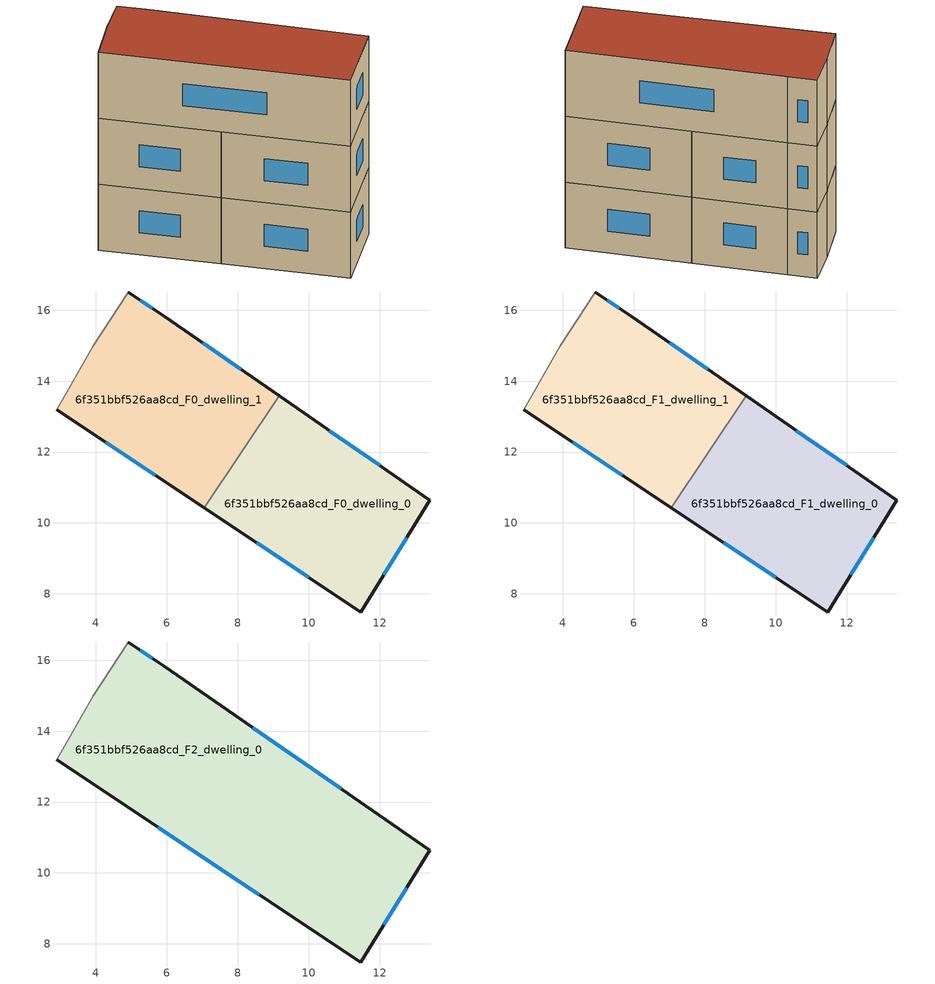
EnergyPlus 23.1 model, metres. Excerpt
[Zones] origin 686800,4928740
6f351bbf526aa8cd_F0_dwelling_0
 floor ground (EU_floor_Construction): 13.42,10.64 11.47,7.49 7.06,10.42 9.16,13.59 z0
 wall outside (EU_wall_Construction): 7.06,10.42 11.47,7.49 13.42,10.64 9.16,13.59 z0:3
 wall to 6f351bbf526aa8cd_F0_dwelling_1 (EU_wall_Construction): 9.16,13.59 7.06,10.42 z0:3
 window (EU_Window_Construction): 12.12,8.54 12.77,9.59 / 8.53,9.45 10,8.47 / 12,11.62 10.58,12.61 z1:2
6f351bbf526aa8cd_F0_dwelling_1
 floor ground (EU_floor_Construction): 9.16,13.59 7.06,10.42 2.89,13.2 3.93,15 4.91,16.51 5.93,15.83 z0
 wall outside (EU_wall_Construction): 9.16,13.59 5.93,15.83 4.91,16.51 / 2.89,13.2 7.06,10.42 z0:3
 wall adiabatic (EU_wall_Construction): 4.91,16.51 3.93,15 2.89,13.2 z0:3
 window (EU_Window_Construction): 5.59,16.06 5.25,16.29 / 8.09,14.33 7.01,15.08 / 4.28,12.27 5.67,11.35 z1:2
6f351bbf526aa8cd_F1_dwelling_0
 floor to 6f351bbf526aa8cd_F0_dwelling_0 (EU_floor_Construction): 13.42,10.64 11.47,7.49 7.06,10.42 9.16,13.59 z3
 wall outside (EU_wall_Construction): 7.06,10.42 11.47,7.49 13.42,10.64 9.16,13.59 z3:6
 wall to 6f351bbf526aa8cd_F1_dwelling_1 (EU_wall_Construction): 9.16,13.59 7.06,10.42 z3:6
 window (EU_Window_Construction): 12.12,8.54 12.77,9.59 / 8.53,9.45 10,8.47 / 12,11.62 10.58,12.61 z4:5
6f351bbf526aa8cd_F1_dwelling_1
 floor to 6f351bbf526aa8cd_F0_dwelling_1 (EU_floor_Construction): 9.16,13.59 7.06,10.42 2.89,13.2 3.93,15 4.91,16.51 5.93,15.83 z3
 wall outside (EU_wall_Construction): 9.16,13.59 5.93,15.83 4.91,16.51 / 2.89,13.2 7.06,10.42 z3:6
 wall adiabatic (EU_wall_Construction): 4.91,16.51 3.93,15 2.89,13.2 z3:6
 window (EU_Window_Construction): 5.59,16.06 5.25,16.29 / 8.09,14.33 7.01,15.08 / 4.28,12.27 5.67,11.35 z4:5
6f351bbf526aa8cd_F2_dwelling_0
 floor to 6f351bbf526aa8cd_F1_dwelling_0 (EU_floor_Construction): 13.42,10.64 11.47,7.49 7.06,10.42 9.16,13.59 z6
 floor to 6f351bbf526aa8cd_F1_dwelling_1 (EU_floor_Construction): 9.16,13.59 7.06,10.42 2.89,13.2 3.93,15 4.91,16.51 5.93,15.83 z6
 wall outside (EU_wall_Construction): 2.89,13.2 11.47,7.49 13.42,10.64 5.93,15.83 4.91,16.51 z6:9
 wall adiabatic (EU_wall_Construction): 4.91,16.51 3.93,15 2.89,13.2 z6:9
 window (EU_Window_Construction): 5.59,16.06 5.25,16.29 / 10.92,12.37 8.43,14.1 / 12.12,8.54 12.77,9.59 / 5.75,11.3 8.61,9.39 z7:8
 roof outside (EU_roof_Construction): 11.47,7.49 13.42,10.64 5.93,15.83 4.91,16.51 3.93,15 2.89,13.2 z9
[Building]
EU S2 Campaign: North Axis=0; Terrain=City; Solar Distribution=FullExterior
[Site:Location]
Bologna: Latitude=44.5; Longitude=11.25; Time Zone=1; Elevation=37
[SizingPeriod:WeatherFileDays]
AnnualSizingPeriod: Begin Month=1; Begin Day of Month=1; End Month=12; End Day of Month=31; Day of Week for Start Day=Monday; Use Weather File Daylight Saving Period=No; Use Weather File Rain and Snow Indicators=No
[MATERIAL]
EU_InternalMass_Material: Roughness=MediumRough; Thickness=0.1; Conductivity=1; Density=1800; Specific Heat=900; Thermal Absorptance=0.9; Solar Absorptance=0.7; Visible Absorptance=0.7
[MATERIAL:NOMASS] Roughness=MediumRough; Thermal Absorptance=0.9; Solar Absorptance=0.7; Visible Absorptance=0.7
Name | Thermal Resistance
EU_wall_NoMass | 0.937881
EU_roof_NoMass | 0.548572
EU_floor_NoMass | 0.71348
[WINDOWMATERIAL:SIMPLEGLAZINGSYSTEM]
EU_Window_SimpleGlazing: UFactor=4.25633; Solar Heat Gain Coefficient=0.85; Visible Transmittance=0.85
[CONSTRUCTION]
EU_wall_Construction: EU_wall_NoMass
EU_roof_Construction: EU_roof_NoMass
EU_floor_Construction: EU_floor_NoMass
EU_InternalMass_Construction: EU_InternalMass_Material
EU_Window_Construction: EU_Window_SimpleGlazing
[ZONE] Type=1; Multiplier=1; Ceiling Height=autocalculate; Floor Area=autocalculate; Part of Total Floor Area=Yes
Name | Volume
6f351bbf526aa8cd_F0_dwelling_0 | 58.9343
6f351bbf526aa8cd_F1_dwelling_0 | 58.9329
6f351bbf526aa8cd_F2_dwelling_0 | 117.87
6f351bbf526aa8cd_F0_dwelling_1; 6f351bbf526aa8cd_F1_dwelling_1 | 58.9373
[INTERNALMASS] Construction=EU_InternalMass_Construction
Name | Zone or ZoneList | Surface Area
6f351bbf526aa8cd_F0_dwelling_0_EU_InternalMass | 6f351bbf526aa8cd_F0_dwelling_0 | 19.6446
6f351bbf526aa8cd_F0_dwelling_1_EU_InternalMass | 6f351bbf526aa8cd_F0_dwelling_1 | 19.6456
6f351bbf526aa8cd_F1_dwelling_0_EU_InternalMass | 6f351bbf526aa8cd_F1_dwelling_0 | 19.6446
6f351bbf526aa8cd_F1_dwelling_1_EU_InternalMass | 6f351bbf526aa8cd_F1_dwelling_1 | 19.6456
6f351bbf526aa8cd_F2_dwelling_0_EU_InternalMass | 6f351bbf526aa8cd_F2_dwelling_0 | 39.2925
[OTHEREQUIPMENT] Fuel Type=Electricity; Design Level Calculation Method=Watts/Area; Power per Zone Floor Area=1; Fraction Latent=0; Fraction Radiant=0; Fraction Lost=0; Carbon Dioxide Generation Rate=0; EndUse Subcategory=EU_Step8_InternalGains
Name | Zone or ZoneList or Space or SpaceList | Schedule
EU_Step8_InternalGain_6f351bbf526aa8cd_F0_dwelling_0_f000 | 6f351bbf526aa8cd_F0_dwelling_0 | EU_Step8_GainSchedule_6f351bbf526aa8cd_F0_dwelling_0_f000
EU_Step8_InternalGain_6f351bbf526aa8cd_F0_dwelling_1_f000 | 6f351bbf526aa8cd_F0_dwelling_1 | EU_Step8_GainSchedule_6f351bbf526aa8cd_F0_dwelling_1_f000
EU_Step8_InternalGain_6f351bbf526aa8cd_F1_dwelling_0_f000 | 6f351bbf526aa8cd_F1_dwelling_0 | EU_Step8_GainSchedule_6f351bbf526aa8cd_F1_dwelling_0_f000
EU_Step8_InternalGain_6f351bbf526aa8cd_F1_dwelling_1_f000 | 6f351bbf526aa8cd_F1_dwelling_1 | EU_Step8_GainSchedule_6f351bbf526aa8cd_F1_dwelling_1_f000
EU_Step8_InternalGain_6f351bbf526aa8cd_F2_dwelling_0_f000 | 6f351bbf526aa8cd_F2_dwelling_0 | EU_Step8_GainSchedule_6f351bbf526aa8cd_F2_dwelling_0_f000
[ZONEVENTILATION:DESIGNFLOWRATE] Schedule=EU_AlwaysOn; Design Flow Rate Calculation Method=AirChanges/Hour; Air Changes per Hour=0.687892; Ventilation Type=Natural; Fan Pressure Rise=0; Fan Total Efficiency=1; Constant Term Coefficient=1; Temperature Term Coefficient=0; Velocity Term Coefficient=0; Velocity Squared Term Coefficient=0; Minimum Indoor Temperature=-100; Maximum Indoor Temperature=100; Delta Temperature=-100; Minimum Outdoor Temperature=-100; Maximum Outdoor Temperature=100; Maximum Wind Speed=40
Name | Zone or ZoneList or Space or SpaceList
EU_ConstantAir_6f351bbf526aa8cd_F0_dwelling_0 | 6f351bbf526aa8cd_F0_dwelling_0
EU_ConstantAir_6f351bbf526aa8cd_F0_dwelling_1 | 6f351bbf526aa8cd_F0_dwelling_1
EU_ConstantAir_6f351bbf526aa8cd_F1_dwelling_0 | 6f351bbf526aa8cd_F1_dwelling_0
EU_ConstantAir_6f351bbf526aa8cd_F1_dwelling_1 | 6f351bbf526aa8cd_F1_dwelling_1
EU_ConstantAir_6f351bbf526aa8cd_F2_dwelling_0 | 6f351bbf526aa8cd_F2_dwelling_0
[HVACTEMPLATE:THERMOSTAT] Constant Heating Setpoint=20; Constant Cooling Setpoint=50
EU_HeatOnly_6f351bbf526aa8cd_F0_dwelling_0; EU_HeatOnly_6f351bbf526aa8cd_F0_dwelling_1; EU_HeatOnly_6f351bbf526aa8cd_F1_dwelling_0; EU_HeatOnly_6f351bbf526aa8cd_F1_dwelling_1; EU_HeatOnly_6f351bbf526aa8cd_F2_dwelling_0
[HVACTEMPLATE:ZONE:IDEALLOADSAIRSYSTEM] System Availability Schedule=EU_AlwaysOn; Maximum Heating Supply Air Temperature=50; Minimum Cooling Supply Air Temperature=13; Maximum Heating Supply Air Humidity Ratio=0.0156; Minimum Cooling Supply Air Humidity Ratio=0.0077; Heating Limit=NoLimit; Cooling Limit=NoLimit; Heating Availability Schedule=EU_AlwaysOn; Cooling Availability Schedule=EU_CoolingOff; Dehumidification Control Type=ConstantSensibleHeatRatio; Cooling Sensible Heat Ratio=0.7; Dehumidification Setpoint=60; Humidification Control Type=None; Humidification Setpoint=30; Outdoor Air Method=None; Outdoor Air Flow Rate per Person=0.00944; Outdoor Air Flow Rate per Zone Floor Area=0; Outdoor Air Flow Rate per Zone=0; Demand Controlled Ventilation Type=None; Outdoor Air Economizer Type=NoEconomizer; Heat Recovery Type=None; Sensible Heat Recovery Effectiveness=0.7; Latent Heat Recovery Effectiveness=0.65
Name | Template Thermostat
6f351bbf526aa8cd_F0_dwelling_0 | EU_HeatOnly_6f351bbf526aa8cd_F0_dwelling_0
6f351bbf526aa8cd_F0_dwelling_1 | EU_HeatOnly_6f351bbf526aa8cd_F0_dwelling_1
6f351bbf526aa8cd_F1_dwelling_0 | EU_HeatOnly_6f351bbf526aa8cd_F1_dwelling_0
6f351bbf526aa8cd_F1_dwelling_1 | EU_HeatOnly_6f351bbf526aa8cd_F1_dwelling_1
6f351bbf526aa8cd_F2_dwelling_0 | EU_HeatOnly_6f351bbf526aa8cd_F2_dwelling_0
[SIZING:ZONE] Zone Cooling Design Supply Air Temperature Input Method=SupplyAirTemperature; Zone Cooling Design Supply Air Temperature=13; Zone Heating Design Supply Air Temperature Input Method=SupplyAirTemperature; Zone Heating Design Supply Air Temperature=50; Zone Cooling Design Supply Air Humidity Ratio=0.008; Zone Heating Design Supply Air Humidity Ratio=0.008; Cooling Design Air Flow Method=DesignDay; Cooling Design Air Flow Rate=0; Cooling Minimum Air Flow per Zone Floor Area=0.000762; Cooling Minimum Air Flow=0; Cooling Minimum Air Flow Fraction=0.2; Heating Design Air Flow Method=DesignDay; Heating Design Air Flow Rate=0; Heating Maximum Air Flow per Zone Floor Area=0.002032; Heating Maximum Air Flow=0.141576; Heating Maximum Air Flow Fraction=0.3; Account for Dedicated Outdoor Air System=No; Dedicated Outdoor Air System Control Strategy=NeutralSupplyAir; Dedicated Outdoor Air Low Setpoint Temperature for Design=autosize; Dedicated Outdoor Air High Setpoint Temperature for Design=autosize; Zone Load Sizing Method=Sensible Load Only No Latent Load; Zone Latent Cooling Design Supply Air Humidity Ratio Input Method=HumidityRatioDifference; Zone Cooling Design Supply Air Humidity Ratio Difference=0.005; Zone Latent Heating Design Supply Air Humidity Ratio Input Method=HumidityRatioDifference; Zone Humidification Design Supply Air Humidity Ratio Difference=0.005
6f351bbf526aa8cd_F0_dwelling_0; 6f351bbf526aa8cd_F0_dwelling_1; 6f351bbf526aa8cd_F1_dwelling_0; 6f351bbf526aa8cd_F1_dwelling_1; 6f351bbf526aa8cd_F2_dwelling_0
[SCHEDULE:CONSTANT]
Name | Hourly Value
EU_AlwaysOn | 1
EU_CoolingOff | 0
[SCHEDULE:FILE] Column Number=1; Rows to Skip at Top=0; Number of Hours of Data=8760; Column Separator=Comma; Interpolate to Timestep=No; Minutes per Item=60; Adjust Schedule for Daylight Savings=Yes
Name | File
EU_Step8_GainSchedule_6f351bbf526aa8cd_F0_dwelling_0_f000 | ../../schedules/6f351bbf526aa8cd/6f351bbf526aa8cd_F0_dwelling_0_f000_gain.csv
EU_Step8_GainSchedule_6f351bbf526aa8cd_F0_dwelling_1_f000 | ../../schedules/6f351bbf526aa8cd/6f351bbf526aa8cd_F0_dwelling_1_f000_gain.csv
EU_Step8_GainSchedule_6f351bbf526aa8cd_F1_dwelling_0_f000 | ../../schedules/6f351bbf526aa8cd/6f351bbf526aa8cd_F1_dwelling_0_f000_gain.csv
EU_Step8_GainSchedule_6f351bbf526aa8cd_F1_dwelling_1_f000 | ../../schedules/6f351bbf526aa8cd/6f351bbf526aa8cd_F1_dwelling_1_f000_gain.csv
EU_Step8_GainSchedule_6f351bbf526aa8cd_F2_dwelling_0_f000 | ../../schedules/6f351bbf526aa8cd/6f351bbf526aa8cd_F2_dwelling_0_f000_gain.csv
